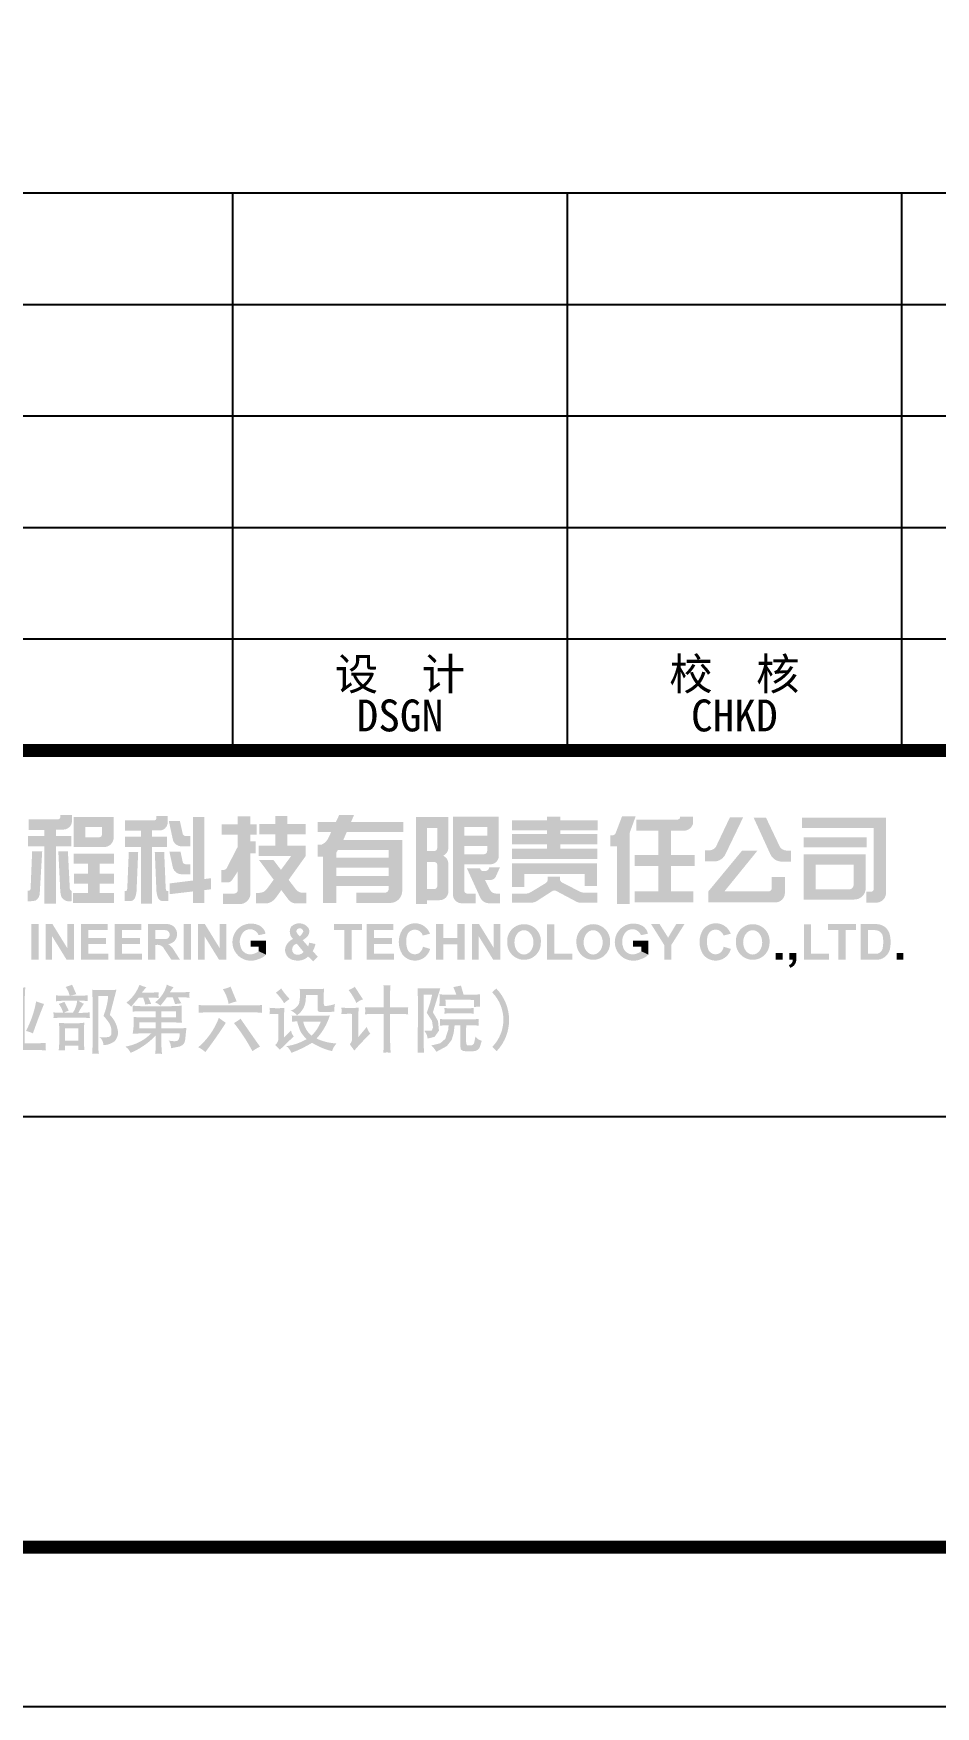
# Model space of a CAD drawing. Extents: x 0 to 2080, y 0 to 420.
# Drawn here: x 1931.3 to 1988, y 0 to 105 of the extents above; entities that cross this region are included whole.
import ezdxf
from ezdxf.enums import TextEntityAlignment as Align

# ---------------------------------------------------------------- set-up
doc = ezdxf.new("R2010")
doc.units = 0
doc.header["$MEASUREMENT"] = 0
doc.layers.get('0').update_dxf_attribs({"linetype": 'CONTINUOUS'})
doc.styles.add('HUALUC', font='SimSun.ttf')

# ---------------------------------------------------------------- blocks, each defined once
blk = doc.blocks.new('HLYBA0')
at = {"linetype": 'Continuous'}
h = blk.add_hatch(color=7, dxfattribs=at)
h.paths.add_polyline_path([(43.71505268513715, -5.361167810780742), (42.75484966694808, -5.361167810780749), (42.7548496669483, -4.961866602166801), (43.22981675041251, -4.961866602166793, 0.3827046390557697), (43.75646005501312, -4.474686861969545), (43.75646005501312, -4.05135241161058), (43.0295179087318, -4.051352411610573), (43.0295179087318, -4.183199108027281, -0.4082837263854841), (42.85241690201474, -4.317254785878447), (41.03454188191449, -4.317254785878433), (41.03454188191449, -4.982458368640096), (42.03391402201351, -4.982458368640096), (42.03391402201351, -5.361167812843298), (40.98977717243042, -5.361167812843298), (40.98977717243065, -6.016523157452738), (42.03391402089142, -6.016523157452745), (42.03391402089119, -9.614710505749542), (42.75484966694808, -9.61471050574955), (42.7548496669483, -6.016523157452767), (43.71505268513692, -6.016523157452752)])
h.paths.add_polyline_path([(41.89165698044872, -6.319187393680927), (41.26019975965551, -6.324663455791601), (41.1635116930936, -8.621836570318784, -0.5380464515000761), (40.97231893557455, -8.80538533037759), (40.97127132319633, -9.458442501702145, 0.0708340181110298), (41.47842045436209, -9.416492206037283, 0.2587276943092455), (41.73714354838262, -8.939269561687972)])
h.paths.add_polyline_path([(43.50511248932889, -6.331666712161194), (42.9030208550912, -6.331666712161173), (43.01926607028622, -8.699722646327793, 0.08004483874958555), (43.10361473870739, -9.202897788686428, 0.3282836431167593), (43.74795474659732, -9.450677334461275), (43.74795474659732, -8.820035477479337, -0.3351222209647388), (43.62085626995986, -8.618778025461232)], flags=17)
h.paths.add_polyline_path([(46.39287760579168, -6.476704370840643), (43.85785210783342, -6.47670437084065), (43.8578521078332, -7.107886774182923), (44.77396188747093, -7.107886774182937), (44.77396188747116, -7.722058579585863), (43.88135358085856, -7.722058579585863), (43.88135358085833, -8.350555109380586), (44.77396188747116, -8.3505551093806), (44.77396188747116, -8.937868097637683), (43.82808357655517, -8.937868097637676), (43.82808357655517, -9.563678738766534), (46.40205437256031, -9.563678738766527), (46.40205437256031, -8.93786809763769), (45.49758341633787, -8.937868097637683), (45.49758341633833, -8.350555109380593), (46.40205436773749, -8.350555109380593), (46.40205436773749, -7.722058579585863), (45.49758341633833, -7.722058579585863), (45.49758341633833, -7.107886774182916), (46.39287760579145, -7.107886774182909)])
h.paths.add_polyline_path([(46.36870466265214, -5.562568418081788), (46.36870466265214, -4.164159479481874), (43.86971475643418, -4.164159479481867), (43.86971475643418, -6.063973749824619), (45.75462701478068, -6.063973749824612, 0.3668491150912299)])
h.paths.add_polyline_path([(45.46135439191971, -5.44174428783171), (44.59624599014433, -5.441744287831703), (44.59624599014433, -4.792656000478324), (45.63680166269296, -4.792656000478324), (45.63680166269296, -5.263052955813649, -0.5293496798329825)], flags=16)
h = blk.add_hatch(color=7, dxfattribs=at)
h.paths.add_polyline_path([(49.76973238504206, -4.552929517040603), (49.76973238504206, -4.116708890807743), (49.05826541937131, -4.116708890807736), (49.05826541937131, -4.244762303750001, -0.477314150753781), (48.90899105461563, -4.377239492050293), (47.09568356449404, -4.377239492050293), (47.09568356449404, -5.036176020008561), (48.08923627125796, -5.036176020008561), (48.08923627125796, -5.410408991200839), (47.09568354451199, -5.410408991200839), (47.09568354451199, -6.055916106689729), (48.08923627125796, -6.055916106689743), (48.08923627125819, -9.611129328105065), (48.78935632740922, -9.61112932810505), (48.78935632740922, -6.055916106689736), (49.73210110892273, -6.055916106689729), (49.73210110892251, -5.410408991200818), (48.78935632740922, -5.410408991200825), (48.78935632740922, -5.015584253582951), (49.22018432214759, -5.015584253582972, 0.4105062453138801)])
h.paths.add_polyline_path([(47.91764212816179, -6.36121142039984), (47.32778856274058, -6.36121142039984), (47.24168694701575, -8.459415850295976), (47.22488236391382, -8.705124659709256, -0.5165934940439205), (47.07822530793214, -8.820980996160273), (47.07822530793192, -9.454452843516421), (47.35095294147732, -9.454452843516421, 0.30437993191713), (47.70638107010791, -9.271834148229004, 0.07644151847381948), (47.8150860834121, -8.822804272677573)])
h.paths.add_polyline_path([(49.55080403592729, -6.361211420399847), (48.96095047050585, -6.361211420399847), (49.06350651525554, -8.822804272677907, 0.0764415184737871), (49.17221152855973, -9.27183414822914, 0.3043799319170734), (49.52763965719032, -9.454452843516421), (49.80036729073549, -9.454452843516428), (49.80036729073549, -8.820980996160301, -0.5165934940440045), (49.65371023475382, -8.705124659709256), (49.63690565165143, -8.459415850287478)], flags=17)
h.paths.add_polyline_path([(51.18807328436628, -7.137431484422521), (50.92862949012851, -7.137431484422507, -0.4340724375263396), (50.70584423745936, -6.954905801417944), (50.57440103904628, -6.339873742944874), (49.87528904622377, -6.33987374294486), (50.10625966333441, -7.396982340035088, 0.304838692341254), (50.65663369917252, -7.773582000041415), (51.18807328436628, -7.773582000041415)])
h.paths.add_polyline_path([(51.18449186087378, -5.372801829188091), (50.92791845281477, -5.372801829188091, -0.430234411922625), (50.70186319148434, -5.173795778287818), (50.53823166018196, -4.431264058553111), (49.84188975038251, -4.431264058553197), (50.10054654484884, -5.617604389413664, 0.3251967881212374), (50.63656470780325, -6.012356381849045), (51.184491860874, -6.012356381849045)])
h.paths.add_polyline_path([(52.07508598994832, -4.170426538707375), (51.36599533499634, -4.170426538707375), (51.36599533499611, -8.157504727770103), (49.89603939356039, -8.342913790240374), (49.89603939356039, -9.01733736265971), (51.36599533499589, -8.844030857847777), (51.36599533499611, -9.575317558944207), (52.07508598994855, -9.5753175589442), (52.07508598994832, -8.760429697064232), (52.48983103596379, -8.71153162312411), (52.48983103596379, -8.015752639960176), (52.07508598994832, -8.068065425655533)])
h = blk.add_hatch(color=7, dxfattribs=at)
h.paths.add_polyline_path([(55.36394920761154, -4.624340692860244), (54.96129063609965, -4.624340692860244), (54.96129063609965, -4.129243006312208), (54.17208881793886, -4.129243006312194), (54.17208881793908, -4.624340692860237), (53.15190108903676, -4.624340692860237), (53.15190108903676, -5.291334864089791), (54.17208881793886, -5.291334864089791), (54.17208881793886, -6.032993489118148), (53.47143864144346, -7.391295232789545, -0.2962190740255325), (53.25978120187619, -7.494653864242167), (53.14317197331798, -7.494653864242167), (53.14317197331775, -8.280722162877566), (53.56306766833995, -8.28072216287758, 0.197874131218098), (53.8060536007456, -8.145931620117494), (54.17208881715987, -7.583870144959398), (54.17208881793886, -8.710216307068308, -0.4758816537854263), (53.91797334927992, -8.977261041978167), (53.25015962625912, -8.97726104197816), (53.25015962625912, -9.641569330556038), (54.28366147341148, -9.641569330556038, 0.3831685732258805), (54.96129063609987, -9.04777351909447), (54.96129063609987, -6.451636130045351), (55.29031126057657, -6.451636130045337), (55.29031126057657, -5.697798427083669), (54.96129063609987, -5.697798427083669), (54.96129063609987, -5.291334864089812), (55.36394920761131, -5.291334864089798)])
h.paths.add_polyline_path([(57.2767452461851, -5.259104254161528), (58.42451239589104, -5.259104254161535), (58.42451239589082, -4.603748926450898), (57.27674524618487, -4.603748926450919), (57.2767452461851, -4.108651244555872), (56.52380283009575, -4.10865124455588), (56.52380283009575, -4.603748926450905), (55.51816363242006, -4.603748926450905), (55.51816363242051, -5.259104254161528), (56.52380283009575, -5.259104254161521), (56.52380283009575, -5.969967859608964), (55.47720391343501, -5.96996785960895), (55.47720391343523, -6.625323192071704), (57.52280424495666, -6.625323192071711), (56.88344715465814, -7.491136725796039), (56.41469696875083, -6.878691461903792), (55.51099229970373, -6.878691461903784), (56.42561704144669, -8.111127516827125), (55.97568169162128, -8.720427266671628, -0.2128434071636737), (55.55273653790732, -8.93336170637322), (55.32298949794358, -8.933361706373212), (55.32298949794335, -9.600385797826341), (56.01851448270372, -9.600385797826348, 0.1883596546547262), (56.5724455436889, -9.226219663166205), (56.90662113494932, -8.759269602145942), (57.36576197271597, -9.37795144719783, 0.241822796169144), (57.90129348073697, -9.600385797841355), (58.48360182309989, -9.600385797841362), (58.48360182309989, -8.931181375903662), (58.20725592521376, -8.931181375903662, -0.1849523281092346), (57.84259528808025, -8.744311123045335), (57.36442992488628, -8.119564465124412), (58.42451239430488, -6.638290587775863), (58.42451239430511, -5.969967859608957), (57.2767452461851, -5.969967859608971)])
h = blk.add_hatch(color=7, dxfattribs=at)
h.paths.add_polyline_path([(64.49751670491241, -5.614536066396639), (60.80024298509579, -5.614536066396639), (61.0125276498602, -5.119438381007051), (64.55727759204615, -5.119438381007058), (64.55727759204615, -4.493627741409227), (61.28085853839571, -4.493627741409199), (61.47433316468118, -4.042399482589104), (60.54177392389738, -4.042399482589119), (60.3293932232782, -4.493627741409185), (59.18394569080965, -4.493627741409213), (59.18394569080988, -5.119438381007051), (60.03484140943533, -5.119438381007058), (59.86207274095977, -5.486506128818775, -0.1828574039153978), (59.44894062781327, -5.901925501013253), (59.18394569130828, -5.901925501013253), (59.18394569130783, -6.670983224078157), (59.5181142467211, -6.670983224078149), (59.51811424672132, -9.56457403026321), (60.35745254923381, -9.564574030263216), (60.35745254923404, -8.511708063368125), (63.64631575428962, -8.511708063368104), (63.64631575428962, -8.713655169237313, -0.4146004716608159), (63.37376439995614, -8.917502631467897), (61.60616410937791, -8.917502631467897), (61.60616410937791, -9.56457403026306), (63.79094956848189, -9.56457403026306, 0.4096560207754638), (64.49751670491241, -8.776520169549386)])
h.paths.add_polyline_path([(63.64631575428984, -6.240346704845933), (63.64631575428984, -6.735444391590406), (60.35745254923381, -6.735444391590413), (60.35745254923359, -6.406941619229585), (60.46203861164872, -6.24034670484594)], flags=16)
h.paths.add_polyline_path([(63.64631575428984, -7.36125503112757), (63.64631575429007, -7.885897420354191), (60.35745254923381, -7.885897420354191), (60.35745254923381, -7.36125503112757)], flags=16)
h = blk.add_hatch(color=7, dxfattribs=at)
h.paths.add_polyline_path([(67.06997215041292, -6.604094831910274, 0.2784989116972306), (67.39782221381529, -6.115521190003598), (67.39782221381529, -4.181170066060716), (65.36326618839371, -4.18117006606073), (65.36326618839371, -9.63798815379792), (66.05689535939382, -9.637988153797927), (66.05689535939382, -9.394468134040686), (66.82298062166683, -9.394468134040693, 0.4242144691256127), (67.39729472107433, -8.84020622463683), (67.39729472107433, -7.107961608812012, 0.289326294426626)])
h.paths.add_polyline_path([(66.69479246938522, -7.216939385314788), (66.69479246938522, -8.466212199489696, -0.4593191250335874), (66.51529207068029, -8.69792925600899), (66.05689537789499, -8.697929256008976), (66.05689537789499, -7.004032652739973), (66.54161272432839, -7.00403265273998, -0.4393497676245808)], flags=16)
h.paths.add_polyline_path([(66.53745438553824, -6.30749376903357), (66.0568953707932, -6.30749376903357), (66.0568953707932, -4.869651300771096), (66.6947924693743, -4.869651300771096), (66.6947924693743, -6.105283262491376, -0.3778807947208173)], flags=16)
h.paths.add_polyline_path([(70.55619630848764, -6.561161987597124), (70.55619630848764, -4.156997125966349), (67.67670637167248, -4.156997125966363), (67.67670637167271, -9.027832337466734, 0.4005767076699494), (68.22006034948436, -9.589642267608198), (69.10581972167574, -9.589642267608191), (69.10581972167574, -8.979946910184424), (68.62585857077283, -8.979946910184424, -0.5022218737683855), (68.39115113484536, -8.737280929073592), (68.39115113484513, -7.141012656590782), (70.04648940225911, -7.141012656590775, 0.4400488264199077)])
h.paths.add_polyline_path([(68.391151134844, -6.507144373280589), (68.39115113484422, -5.984292566139281), (69.8325747798624, -5.984292566139288), (69.8325747798624, -6.284808680529132, -0.4901518517388841), (69.56674187309568, -6.507144373280767)], flags=16)
h.paths.add_polyline_path([(68.39115113485286, -5.350424280364813), (68.39115113485241, -4.800713648301191), (69.83257477986353, -4.800713648301176), (69.83257477986353, -5.350424280363953)], flags=16)
h = blk.add_hatch(color=7, dxfattribs=at)
h.paths.add_polyline_path([(76.75454182099816, -6.16961846391235), (74.42073367726334, -6.169618463912357), (74.42073367726312, -5.889391382703295), (76.75454180101565, -5.889391382703288), (76.75454180101542, -5.249256037100068), (74.42073367726334, -5.249256037100075), (74.42073367726334, -5.01558425382899), (76.76349474751783, -5.015584253828983), (76.76349474751783, -4.379925378713416), (74.42073367726312, -4.379925378713423), (74.42073367726334, -4.149834772450589), (73.58743860359164, -4.149834772450603), (73.58743860359164, -4.379925381262254), (71.387476963479, -4.379925381262268), (71.387476963479, -5.01558425334597), (73.58743860359186, -5.01558425334597), (73.58743860359164, -5.249256037194861), (71.39687755238538, -5.249256037194861), (71.39687755238538, -5.889391382511363), (73.58743860359186, -5.88939138251137), (73.58743860359186, -6.169618463931407), (71.39687755234331, -6.1696184639314), (71.39687755234331, -6.799905573231818), (76.75454182099816, -6.799905573231818)])
h.paths.add_polyline_path([(76.71940150868772, -7.085504439657903), (71.39687755220598, -7.085504439657903), (71.3968775522062, -8.564530421500535), (72.17287378770652, -8.564530421500528), (72.1728737877063, -7.755184473578304), (75.95414878663314, -7.755184473578311), (75.95414878663314, -8.508126886825835), (76.71940150868772, -8.508126886825849)])
h.paths.add_polyline_path([(74.59643568206184, -8.31810271680834, -0.253584183517334), (74.40887102925308, -8.125061635174376), (74.40887102925308, -7.927080941250495), (73.63175566726068, -7.927080941250509), (73.63175566726068, -8.112578561146712, -0.2715248191212625), (73.47986784344016, -8.341252138161558), (72.56325979644589, -8.894719089261713, -0.1608359133297099), (72.2148159126059, -8.977261049159765), (71.39687755220598, -8.977261049159765), (71.39687755220598, -9.558306970967266), (72.55579208812401, -9.558306970967251, 0.1132818438483288), (72.92397378770806, -9.465537826129967), (73.8811809523495, -8.84757060407425, -0.3661775551905938), (74.22562966139412, -8.84641677298432), (75.42633566267045, -9.483304519314636, 0.0878891140984327), (75.66142873769127, -9.55830697093694), (76.75454180562019, -9.55830697093694), (76.75454180562019, -8.92085751027821), (75.91709643662625, -8.920857510278225, -0.1406982964567522), (75.57151130558623, -8.81310209137036)])
h = blk.add_hatch(color=7, dxfattribs=at)
h.dxf.hatch_style = 1
h.paths.add_polyline_path([(82.76263728678214, -4.577882150281802), (82.76263728678214, -4.148044182470571), (81.93148137934213, -4.148044182470564), (81.9314813793419, -4.244725511822509, -0.2793670838258333), (81.74609980263563, -4.336055963856737), (79.19265170039921, -4.336055963856737), (79.19265170039898, -5.035280725662048), (80.5689426997858, -5.035280725662034), (80.56894269978602, -6.56265261255173), (79.08364963939289, -6.562652612551737), (79.08364963939334, -7.239495016352734), (80.5689426997858, -7.239495016352748), (80.56894269978602, -8.836699850076513), (79.09506464039805, -8.836699850076528), (79.09506464039805, -9.52233693330325), (82.76599464053061, -9.52233693330325), (82.76599464053038, -8.836699850076535), (81.38366041218728, -8.83669985007652), (81.38366041218728, -7.239495016352741), (82.85753847185197, -7.239495016352741), (82.8575384718522, -6.56265261255173), (81.38366041218728, -6.562652612551737), (81.38366041218728, -5.03528070843015), (82.12543815339018, -5.03528070843015, 0.3654028334443554)])
h.paths.add_polyline_path([(78.84556223710342, -4.991501900310581), (79.15683993715993, -4.125661829335499), (78.30325277305678, -4.125661829335499), (77.90437891195074, -5.167667522427678, -0.3184947881297489), (77.72250606283387, -5.319984279624009), (77.55941128187987, -5.319984279624009), (77.55941128187987, -6.011151392320173), (77.97415630720798, -6.011151392320201), (77.97415630720775, -9.634406976134997), (78.78283079154471, -9.634406976134969), (78.78283079154494, -5.264404039051222, -0.1431825328977643)])
h = blk.add_hatch(color=7, dxfattribs=at)
h.paths.add_polyline_path([(88.52631746248494, -7.944091562239642), (87.69324621235864, -7.944091562239635), (87.69324621235864, -8.681180704488213, -0.4223662820415902), (87.48818387448136, -8.84258753792679), (84.72744448879439, -8.84258753792681), (86.80981467099878, -6.27705376659199), (85.84267312277825, -6.277053766591997), (83.72216883504552, -8.840281030988116), (83.72216883504552, -9.53316747517652), (87.90453236998815, -9.533167475176526, 0.4130839054581261), (88.52631746248494, -8.96448511978133)])
h.paths.add_polyline_path([(88.89979911408727, -6.277053765637447), (88.59064308464735, -6.27705376563744, -0.1818110910293123), (88.22758139375901, -6.083258377136637), (87.33661068319225, -4.208028888554132), (86.56068260652319, -4.208028888554132), (87.60533006758033, -6.495498989298234, 0.2920679313303871), (88.31936851745832, -6.974487933966337), (88.8997991140875, -6.97448793396633)])
h.paths.add_polyline_path([(85.90261433019145, -4.199075952868142), (85.07205344756198, -4.199075952868142), (84.18108273699522, -6.074305441450633, -0.1818110910293156), (83.81802104610688, -6.26810082995145), (83.50886501666696, -6.268100829951464), (83.50886501666673, -6.965534998280354), (84.08929561329614, -6.965534998280347, 0.2920679313297126), (84.80333406317322, -6.486546053613893)])
h = blk.add_hatch(color=7, dxfattribs=at)
h.paths.add_polyline_path([(93.6550102199194, -5.445325459530139), (89.70004815445168, -5.445325459530132), (89.70004815445145, -6.076507854138022), (93.6550102199194, -6.076507854138022)], flags=17)
h.paths.add_polyline_path([(94.8721626796771, -4.224144190164651), (89.59932754566057, -4.224144190164672), (89.59932754566057, -4.857117182118564), (94.10534319710769, -4.857117182118543), (94.10534319710769, -8.67333434112691, -0.4857431884313839), (93.9123504302961, -8.861768093729978), (93.64337139544182, -8.861768093729978), (93.64337139544136, -9.546668146576053), (94.29908776793286, -9.546668146576039, 0.4293661298516135), (94.8721626796771, -8.877751288303628)])
h.paths.add_polyline_path([(93.59905433308722, -6.507144358269393), (89.70004814112144, -6.507144358269393), (89.70004814112144, -9.353284601552296), (92.84974044250202, -9.35328460155229, 0.4362183843301829), (93.59905433308745, -8.632748332529829)], flags=17)
h.paths.add_polyline_path([(92.83671132703716, -8.413669521000024, -0.4908155753239514), (92.50583712096363, -8.713149256093146), (90.44940937461001, -8.713149256093146), (90.44940937461001, -7.155337366443845), (92.83671132703739, -7.155337366443831)], flags=16)
for points in [[(69.69395628352186, -8.125290592896185), (70.07996583118438, -8.125290592896192, 0.235581804017158), (70.37445540639442, -7.913476304778079), (70.62768318681924, -7.34245385189849), (69.96094098902813, -7.34245385189849, -0.3423134449228295), (69.72068829026693, -7.565382105214141), (69.52135897981066, -7.565382105214141, -0.2153560991637001), (69.3765688510116, -7.388113855918945), (68.5557787747332, -7.388113855918952), (69.40627473551103, -9.255413488026939, 0.2788828768885159), (69.94717726981276, -9.589642267417062), (70.63833955037126, -9.58964226741707), (70.63833955037148, -8.975002405045629), (70.36935385561242, -8.975002405045629, -0.2703446970908077), (70.01166135511858, -8.755165442005556)], [(41.66594810902552, -10.89587648997399), (41.21427218756548, -10.89587648997399), (41.21427218756548, -13.13500725779571), (41.66594810902598, -13.1350072577957)], [(43.87722621732291, -10.89587650388398), (43.45934764861886, -10.89587650388398), (43.45934764861909, -12.39587556150737), (42.53503605102628, -10.89587650388399), (42.09760518646135, -10.89587650388399), (42.09760518646135, -13.13500726816194), (42.51503610229202, -13.13500726816195), (42.51503610229179, -11.65956245722158), (43.4257741143474, -13.13500726816195), (43.87722621732291, -13.13500726816196)], [(45.99228183750006, -10.8958764903629), (44.333301704929, -10.89587649036291), (44.333301704929, -13.13500725780293), (46.03503213552926, -13.13500725780293), (46.03503213552926, -12.75629781564163), (44.78609674086215, -12.75629781564162), (44.78609674086215, -12.14839306102106), (45.90633359524008, -12.14839306102106), (45.90633359524054, -11.76968361888428), (44.78609674086215, -11.76968361888429), (44.7860967408626, -11.27369063792923), (45.99228183750006, -11.27369063792924)], [(48.10736061205512, -10.89587650388398), (46.44838047948406, -10.895876503884), (46.44838047948406, -13.135007271324), (48.15011091008455, -13.13500727132401), (48.15011091008432, -12.75629782916272), (46.90117551541721, -12.7562978291627), (46.90117551541721, -12.14839307454213), (48.02141236979514, -12.14839307454213), (48.02141236979537, -11.76968363240537), (46.90117551541721, -11.76968363240537), (46.90117551541766, -11.27369065145031), (48.10736061205534, -11.27369065145032)], [(51.23415943992745, -10.89587648998972), (50.78248351846742, -10.89587648998972), (50.78248351846719, -13.13500725781144), (51.23415943992768, -13.13500725781144)], [(53.44793910364319, -10.89587648998972), (53.03006053493914, -10.89587648998972), (53.03006053493937, -12.3958755476125), (52.10574893734656, -10.89587648998972), (51.66831807278163, -10.89587648998972), (51.66831807278163, -13.13500725426767), (52.08574898861229, -13.13500725426767), (52.08574898861229, -11.65956244332723), (52.99648700066768, -13.13500725426768), (53.44793910364297, -13.13500725426768)], [(55.48997304718182, -10.96558412745405, 1.561382397111163), (55.48997304718318, -13.08735418860017, 0.1413158890128325), (55.94312400374383, -12.8100113423569), (55.49055278226456, -12.59875263481678, -0.09661217642971856), (55.14589277902269, -12.76719971095577, -0.4444380654830438), (54.34695871039003, -12.30606949551473, -0.2795822995825965), (54.5436662158138, -11.37403363117096, -0.5365785304837702), (55.48086683865472, -11.59151578413507), (55.91328202942032, -11.4989041898696, 0.2449206385694705)], [(83.67659160011294, -11.62499807523919, -0.760011603764237), (84.6737174241332, -11.61162825019787), (85.12570176598251, -11.5024098881574, 0.5935822734324132), (83.3929048738355, -11.23630599197523, 0.2902398017329813), (83.38777088066445, -12.79256943665905, 0.6249844276052438), (85.13375733567159, -12.45395409451329), (84.68211207911145, -12.31550248323372, -0.1666371637992654), (84.47733943422281, -12.68825930187995, -0.4428991088342921), (83.73965191873503, -12.54569375559568, -0.1652233783020682)], [(91.30129342481905, -12.75629783101807), (90.17367039320129, -12.75629783101806), (90.17367039320129, -10.91557296214222), (89.72065153333938, -10.91557296214221), (89.72065153333938, -13.1350072740148), (91.30129342481905, -13.13500727401481)], [(92.99593830692038, -10.89587647755643), (91.22392728243904, -10.89587647755642), (91.22392728243904, -11.27369063791653), (91.88353528475477, -11.27369063791653), (91.88353528475477, -13.13500725780519), (92.33543501864597, -13.13500725780519), (92.33543501864597, -11.27369063791654), (92.99593830692038, -11.27369063791655)], [(55.49055278226456, -12.5987526348168), (55.94312400374383, -12.81001134235688), (55.94312400374406, -11.93441774976359), (54.97061069058168, -11.93441774976358), (54.97061069058168, -12.3122319080912), (55.49055278226456, -12.31223190809121)], [(88.38217509080232, -12.70616134104789), (87.95332917504379, -12.70616134104787), (87.95332917504379, -13.13500725783722), (88.38217509080232, -13.13500725783723)], [(89.24389574850284, -12.7061613409162), (88.814602184882, -12.70616134091622), (88.814602184882, -13.13500725620356), (89.02173231576012, -13.13500725620355, -0.3727639654770529), (88.7719828823167, -13.4694151058405), (88.86539065532429, -13.64120268757446, 0.2833387040197172), (89.24389574850284, -13.18420357156504)], [(95.97224444037442, -12.70616134104789), (95.5433985246159, -12.70616134104787), (95.5433985246159, -13.13500725783721), (95.97224444037465, -13.13500725783722)], [(70.40173480158091, -14.93673388847674), (70.14348547885379, -15.17779559834666, -0.4080954555292531), (70.16003123313953, -18.59334828440463), (70.43052774903003, -18.86567503192717, 0.4027848200371622)]]:
    blk.add_hatch(color=7, dxfattribs=at).paths.add_polyline_path(points)
h = blk.add_hatch(color=7, dxfattribs=at)
h.paths.add_polyline_path([(49.67018887048675, -10.89587648873574), (48.53598809735308, -10.89587648873574), (48.53598809735331, -13.13500725787613), (48.98855928456305, -13.13500725787613), (48.98855928456305, -12.21543961923824, -0.3742226526451655), (49.55593910887615, -12.46253324575868), (50.00565785700496, -13.13500725676798), (50.54738269087329, -13.13500725676799), (50.0803497514994, -12.41064670966302, 0.07823954486568632), (49.80553388311478, -12.15388660759427, 0.9878999879326653)])
h.paths.add_polyline_path([(49.60587383613711, -11.84041185984344), (48.98855928456305, -11.84041185984344), (48.98855928456305, -11.27369063752509), (49.60943411269886, -11.27369063752508, -1.024405967262662)], flags=16)
h = blk.add_hatch(color=7, dxfattribs=at)
h.dxf.hatch_style = 1
h.paths.add_polyline_path([(58.87362825161631, -12.60347833044263, 0.0722637919662703), (59.05022895023944, -12.14733901998247), (58.661100025412, -12.06034623094087), (58.59072638168459, -12.2976650397896), (58.24952216189195, -11.90686536072344, 0.07874127956174012), (58.58845456065069, -11.61576561744436, 0.2770202637291114), (58.6058912582987, -11.13047483629132, 0.4628755550460684), (57.50973690537012, -11.07157026215229, 0.3454535363782729), (57.64571079842744, -11.8281419036477, 0.2700664302284788), (57.1395271320564, -12.49183360552809, 0.3958970549799853), (57.72850619657925, -13.16291882507749, 0.2525600873446485), (58.59078957216229, -12.9306675915339), (58.90630405274283, -13.22939564565836), (59.20217276087669, -12.933762906242)])
h.paths.add_polyline_path([(58.30719288738396, -12.64707090675587, -0.3179775544526197), (57.7390690003308, -12.7848372718063, -0.6674546806636877), (57.8813466446677, -12.12734850540399)], flags=16)
h.paths.add_polyline_path([(58.06576278712669, -11.67060330745542, -0.09829134720980008), (57.8432415302666, -11.36809777929347, -0.9481270837949166), (58.28588714230227, -11.36570087759964, -0.08746533979932336)], flags=16)
h = blk.add_hatch(color=7, dxfattribs=at)
h.dxf.hatch_style = 1
h.paths.add_polyline_path([(61.31474586140666, -11.27369063791655), (61.97524914968108, -11.27369063791653), (61.9752491496813, -10.89587647755643), (60.20323812519996, -10.89587647755642), (60.20323812519996, -11.27369063791654), (60.8628461275157, -11.27369063791653), (60.8628461275157, -13.13500725780519), (61.31474586140689, -13.13500725780519)])
h = blk.add_hatch(color=7, dxfattribs=at)
h.dxf.hatch_style = 1
h.paths.add_polyline_path([(63.84618931829391, -11.76968363240537), (62.72595246391575, -11.76968363240537), (62.7259524639162, -11.27369065145031), (63.93213756055366, -11.27369065145032), (63.93213756055388, -10.89587650388398), (62.2731574279826, -10.89587650388398), (62.27315742798282, -13.13500727132401), (63.97488785858286, -13.13500727132401), (63.97488785858286, -12.75629782916271), (62.72595246391575, -12.75629782916271), (62.72595246391597, -12.14839307454214), (63.84618931829368, -12.14839307454214)])
h = blk.add_hatch(color=7, dxfattribs=at)
h.dxf.hatch_style = 1
h.paths.add_polyline_path([(66.25016881738406, -12.45395409451324), (65.79852356082392, -12.31550248323372, -0.1666371637992654), (65.59375091593529, -12.68825930187995, -0.4428991088342921), (64.85606340044751, -12.54569375559568, -0.1652233783034132), (64.79300308182724, -11.62499807523194, -0.7600116037587827), (65.79012890584568, -11.61162825019785), (66.24211324769499, -11.5024098881574, 0.5935822734324132), (64.50931635554798, -11.23630599197523, 0.2902398017329813), (64.50418236237692, -12.79256943665905, 0.6249844276052502)])
h = blk.add_hatch(color=7, dxfattribs=at)
h.dxf.hatch_style = 1
h.paths.add_polyline_path([(68.41629179612346, -10.89587648998008), (67.96349676907926, -10.89587648998006), (67.96349676907903, -11.7768459724016), (67.07715552154377, -11.7768459724016), (67.07715552154377, -10.89587648998007), (66.6243604852209, -10.89587648998007), (66.6243604852209, -13.13500725785578), (67.07715552154332, -13.13500725785577), (67.07715552154377, -12.15555541454064), (67.96349676907948, -12.15555541454064), (67.96349676907948, -13.13500725785577), (68.41629179612346, -13.13500725785578)])
h = blk.add_hatch(color=7, dxfattribs=at)
h.dxf.hatch_style = 1
h.paths.add_polyline_path([(70.66511622173425, -10.89587648998972), (70.2472376530302, -10.8958764899897), (70.24723765303042, -12.39587554761295), (69.32292605543762, -10.89587648998972), (68.88549519087269, -10.89587648998972), (68.88549519087269, -13.13500725426767), (69.30292610670335, -13.13500725426767), (69.30292610670335, -11.65956244332757), (70.21366411875874, -13.13500725426768), (70.66511622173425, -13.13500725426768)])
h = blk.add_hatch(color=7, dxfattribs=at)
h.dxf.hatch_style = 1
h.paths.add_polyline_path([(71.0915866756377, -12.06538531671819, 1.019326447949648), (73.20053957468554, -12.05769166880292, 1.102282282418037)])
edge = h.paths.add_edge_path(flags=16)
edge.add_ellipse((72.14137044894528, -12.04190856181138), major_axis=(0, 0.7640065480068248), ratio=0.7831019190978233, start_angle=0, end_angle=360)
h = blk.add_hatch(color=7, dxfattribs=at)
h.dxf.hatch_style = 1
h.paths.add_polyline_path([(75.16926589512946, -12.75629783101806), (74.04164286351147, -12.75629783101806), (74.04164286351147, -10.91557296214222), (73.58862400364956, -10.91557296214221), (73.58862400364956, -13.1350072740148), (75.16926589512923, -13.13500727401481)])
h = blk.add_hatch(color=7, dxfattribs=at)
h.dxf.hatch_style = 1
h.paths.add_polyline_path([(77.54514579755232, -12.05769166880282, 1.102282282418036), (75.43619289850449, -12.06538531671806, 1.019326447949664)])
edge = h.paths.add_edge_path(flags=16)
edge.add_ellipse((76.48597667181207, -12.04190856181138), major_axis=(0, 0.7640065480068248), ratio=0.7831019190978233, start_angle=0, end_angle=360)
h = blk.add_hatch(color=7, dxfattribs=at)
h.dxf.hatch_style = 1
h.paths.add_polyline_path([(79.95406517194942, -12.8100113423569), (79.50149395930521, -12.59875262813896, -0.09661217921859516), (79.15683394722919, -12.76719971095554, -0.4444380654835589), (78.35789987859562, -12.30606949551464, -0.2795822995824754), (78.55460738401916, -11.37403363117118, -0.5365785304839434), (79.49180800686031, -11.59151578413507), (79.9242231976259, -11.4989041898696, 0.2449206385686678), (79.50091421538946, -10.96558412745495, 1.561382397112689), (79.50091421538855, -13.08735418860021, 0.1413158890128914)])
h = blk.add_hatch(color=7, dxfattribs=at)
h.dxf.hatch_style = 1
h.paths.add_polyline_path([(82.22120811505806, -10.89587650818103), (81.70110960154784, -10.89587650818103), (81.1931926677471, -11.74512101513356), (80.65935163569975, -10.89587650818103), (80.12611390784241, -10.89587650818104), (80.94698067114041, -12.20558006227314), (80.94698067114064, -13.13500725661571), (81.39977570759766, -13.13500725661571), (81.39977570759766, -12.19584365306235)])
h = blk.add_hatch(color=7, dxfattribs=at)
h.dxf.hatch_style = 1
h.paths.add_polyline_path([(85.45314494374566, -12.06538531671809, 1.019326447949659), (87.56209784279349, -12.05769166880291, 1.10228228241804)])
edge = h.paths.add_edge_path(flags=16)
edge.add_ellipse((86.50292871705324, -12.04190856181138), major_axis=(0, 0.7640065480068248), ratio=0.7831019190978233, start_angle=0, end_angle=360)
h = blk.add_hatch(color=7, dxfattribs=at)
h.paths.add_polyline_path([(94.29291807252844, -10.89587648997733), (93.29286372029287, -10.89587648997733), (93.2928637202931, -13.13500725923242), (94.34261575593086, -13.13500725923242, 0.3713082898597099), (95.1460151467029, -12.31399678587837, 0.08592738040601741), (95.1255773939065, -11.62517704536886, 0.3697456595946938)])
h.paths.add_polyline_path([(94.68564153916668, -11.75045371066145, -0.07460454619264863), (94.67187129925355, -12.36487972346119, -0.4264495215128848), (94.18600478241206, -12.7562978156635), (93.74498728601134, -12.75629781566351), (93.74498728601134, -11.27369063806252), (94.18155005318863, -11.27369063806252, -0.4121144986430772)], flags=16)
h = blk.add_hatch(color=7, dxfattribs=at)
h.dxf.hatch_style = 1
h.paths.add_polyline_path([(79.9540651719492, -11.9344177497636), (78.98155185878727, -11.93441774976358), (78.98155185878704, -12.31223190809119), (79.50149395047015, -12.3122319080912), (79.50149395047015, -12.5987526240148), (79.95406517194942, -12.81001134235689)])
h = blk.add_hatch(color=7, dxfattribs=at)
h.paths.add_polyline_path([(46.55417179554547, -15.00784918055305, -0.03614595047894496), (46.16166276648391, -15.04103643519514), (45.37037629291785, -15.04103643519514, -0.01514751713863132), (45.02868749568825, -15.01436370898458, 0.01002620312200968), (45.05176573429526, -15.50996605411883), (45.05176573429526, -18.59719061536898, -0.0006923232375470582), (45.02695852988518, -19.03911828637061, -0.07686076592302366), (45.43941251280194, -19.04425109418324, -0.01045511481560173), (45.40806034718275, -18.48163582054222), (45.40806034718275, -15.41174038136786), (46.03256537646416, -15.41174038136786, -0.07958184273613371), (45.73745153878212, -16.64853956537448, -0.02395929906234222), (45.99651414480036, -16.96700642288724, -0.2048961409991265), (46.23549501392154, -17.74374890380574, -0.3026647517851091), (46.09217494380323, -17.96794758321099, -0.1047912845026752), (45.47771179381789, -17.98351657526278, -0.2644897232103506), (45.72832579657234, -18.49300846300651, 0.1520032958450099), (46.4308860768042, -18.25415603770864, 0.1956448362977042), (46.65222012189315, -17.67637008687836, 0.1703222658982293), (46.13905704222111, -16.5902776297963)])
h.paths.add_polyline_path([(43.76849278367013, -14.69921721002184, -0.02448372157502467), (43.35912748194073, -14.83762120760443, -0.118650021022215), (43.61573754399205, -15.39628502160057, -0.0146162720357412), (42.7467559015081, -15.37040539489141, -0.09685906872987685), (42.74838509825372, -15.73790406093268, -0.03632448492212428), (43.47627707336233, -15.70705064210502), (44.08863941840173, -15.70705064210502, -0.1182274995656673), (43.81555132960989, -16.45967172610673), (43.24314683412649, -16.45967172610673, -0.04828647256376362), (43.56166418503767, -16.32248479943579, -0.002959706106534592), (43.28878936300566, -15.77001600623753, -0.02749590058679065), (42.92640483558125, -15.90473372355397, -0.1112157157374993), (43.20429862390847, -16.45726003145534, -0.04433467520647202), (42.59062862505107, -16.43519105490688, -0.0704103888870521), (42.59485607026613, -16.79823625931361, -0.02143462743833059), (42.9899367567948, -16.77092042220661), (44.5127168692245, -16.77092042220661, -0.0105228123128152), (44.88709960570782, -16.79365171830182, -0.05784728282988436), (44.86642748196027, -16.43222013300842, -0.03691077817538994), (44.15925737475459, -16.46554723376335, -0.05369052757000324), (44.50868148070845, -15.89867964496646, -0.052227969882344), (44.165345084112, -15.7034447007935, -0.04399173810125343), (44.75784253289021, -15.73174938086747, -0.08284441092186864), (44.75353007873582, -15.37098228153098, -0.006146462860343787), (43.68342417096574, -15.39787373047279, -0.0469687627097673), (44.03168491107999, -15.29491339966076, 0.003340789241401368)])
h.paths.add_polyline_path([(44.53817792723385, -17.07671537823558, -0.0520772313180939), (44.15733523129916, -17.11444360310061), (43.32894839644109, -17.11444360310061, -0.01057673681617842), (42.9374598027232, -17.09593137919405, -0.02922015880543125), (42.96105188761339, -17.42983743342517), (42.96105188761339, -18.3432103642299, -0.02267875454835696), (42.92507604841467, -18.82287094465741, -0.04515616027724596), (43.32501659758987, -18.82345695782177, -0.05425489143850913), (43.32377059713599, -18.52646886668872), (44.15530114026296, -18.52646886668872, -0.04425340265305686), (44.15366742607421, -18.79394044209403, -0.04344357001316179), (44.538929994196, -18.79537937794629, -0.008917782808499579), (44.51377957136037, -18.32723365151004), (44.51377957136037, -17.43960578083014, -0.01610341963096714)])
h.paths.add_polyline_path([(44.16046154443097, -17.42794290484661), (44.16046154443097, -18.21490649001569), (43.31642294728817, -18.21490649001566), (43.31642294728817, -17.42794290484661)], flags=16)
h = blk.add_hatch(color=7, dxfattribs=at)
h.paths.add_polyline_path([(50.13191215240272, -14.85157929851626, -0.06113253883739655), (49.71568596414727, -14.69323914483108, -0.173546274218201), (48.97095178378231, -15.80971827551393, -0.085576556345943), (49.31759093504434, -16.01077433732488, 0.01819444167409891), (49.72211130363644, -15.4896309614556), (50.08718701926205, -15.4896309614556, -0.03228300940337721), (50.23293455297835, -15.91869871954064, -0.04027383021720269), (50.63155795546231, -15.87189893156469, -0.02795729115334691), (50.41240731438484, -15.48483925815957, -0.02608617147031207), (51.14630115341311, -15.51758510180733, -0.1101909009321348), (51.1543419559373, -15.14528124174106, -0.0075791419615302), (50.7577452512237, -15.17806859870194), (49.89794851849092, -15.17806859870194, 0.0106077709433083)])
h.paths.add_polyline_path([(49.20959310475519, -15.17149978251915, -0.0002007847673800445), (48.79058000647069, -15.19507918800571), (48.14835507063572, -15.19507918800575, 0.0007033954322520683), (48.42481132315288, -14.85372531555632, -0.05808599051061736), (47.99671819633522, -14.70582877709286, -0.1416691376141289), (47.17597072401804, -15.82624969557458, -0.06288159166999409), (47.47827220271893, -16.07427358421111, -0.001959263496941289), (47.95743118940754, -15.5057462714708), (48.22412315848965, -15.5057462714708, -0.03966260395870721), (48.36548337547765, -15.95009635985433, -0.04390667511961124), (48.73484628970891, -15.89792940134821, 0.008900163709159692), (48.55488804485822, -15.50904073956637, -0.0293788958522872), (49.21110961336717, -15.53414629662082, -0.1052872488477032)])
h.paths.add_polyline_path([(50.66002349312771, -16.00859329977305, -0.02851856542817285), (49.94201460135764, -16.04638797587629), (48.05581354569813, -16.04638797587629, -0.008654845993663413), (47.56407055072077, -16.01249906437939, -0.06854213810368723), (47.56315032496559, -16.38805321288203, -0.00510147841377867), (48.0539246556641, -16.35951515686119), (49.0228042892013, -16.3595151568612), (49.02280428920176, -16.75118164101175), (48.04993267428745, -16.75118164101175, -0.01649570805706745), (47.62804405953489, -16.72117473827804, -0.0634525944905099), (47.56863872375334, -17.78277950562787, -0.02552985005883159), (48.74381095407512, -17.75158923762498, -0.1589814448410763), (47.10630027723028, -18.58436462163127, -0.1488201636672643), (47.44099584859305, -18.97607656128874, 0.1044489005417732), (49.0228042892013, -17.87988795908688), (49.0228042892013, -18.48798299352657, -0.02080504661366537), (48.98573589680063, -19.04177433610935, -0.05066320218075072), (49.41176493063631, -19.04163453569641, -0.01554292068630826), (49.37577430138867, -18.51174505175849), (49.37577430138867, -17.75203939284157), (50.52193250137429, -17.75203939284157, -0.1162425718030666), (50.46521865540308, -18.11608851212169, -0.2875517391947871), (50.30154832366588, -18.23962007534929, -0.08691855869657159), (49.84139533586131, -18.19988974333312, -0.1254042267891682), (49.98558695285601, -18.68409950289404), (50.53057985036116, -18.57624228805368, 0.3349038581839551), (50.87697958599142, -18.08001383862285), (50.94466689559295, -17.41198792757042, -0.01792885248783583), (50.50740181207971, -17.44047701489305), (49.3757743013889, -17.44047701489306), (49.37577430138867, -17.06355816175044), (50.14624962729204, -17.06355816175046, -0.007169590547122385), (50.66660175524635, -17.09195324416417, -0.04754281085659043)])
h.paths.add_polyline_path([(49.37577430138845, -16.35951515686119), (50.28539291798006, -16.3595151568612), (50.28539291797961, -16.75118164101175), (49.37577430138913, -16.75118164101175)], flags=16)
h.paths.add_polyline_path([(49.02280428920153, -17.06355816174973), (49.02280428920153, -17.44047701489305), (47.98524851453567, -17.44047701489306), (47.9852485145359, -17.06355816175046)], flags=16)
h = blk.add_hatch(color=7, dxfattribs=at)
h.paths.add_polyline_path([(42.00452665096191, -15.90698479119262, -0.02011160059465972), (41.51144112970655, -15.74744519126818, -0.07667566576398112), (40.87145538270261, -17.60287993523475, -0.04773891443197009), (41.30896728595917, -17.75247295513665, -0.01279519702707156)], flags=17)
h.paths.add_polyline_path([(40.79511050141059, -15.50310841200542), (40.79510456903199, -15.50321735748656, 0.002504408920646432), (40.82657236921273, -14.86662012215092, -0.06289325440162856), (40.36727115129452, -14.86496004622452, 0.000882893171390004), (40.39172065435241, -15.51944169132241), (40.39172065435241, -18.38680295040835), (39.83119049342122, -18.38680295040835), (39.83119049342122, -15.51944169131946, 0.0008828931713860623), (39.85563999647934, -14.86496004622452, -0.06289325440165994), (39.3963387785609, -14.86662012215092, 0.002503980211565064), (39.42780064636304, -15.50310841200563), (39.42780064636304, -18.38643776219256, -0.0176796887330067), (38.03263096592923, -18.34869903799812, -0.05878008407742265), (38.04129008748055, -18.82162513846038, -0.01178350746367202), (38.93261660332837, -18.78879637520736), (41.29950987949883, -18.78879637520736, -0.005075709612950449), (42.12208084357781, -18.81750671423369, -0.04546149038012984), (42.11774837237908, -18.35124332754403, -0.01659392934854535), (40.79511050141059, -18.3856441259757)])
h.paths.add_polyline_path([(38.68950230627797, -15.75044835169625, -0.05562023784989813), (38.24155474558279, -15.91788308278941, -0.06315848897443957), (38.78337724568792, -17.66981118761806, -0.0424716843838613), (39.25502694993838, -17.53612636672434, 0.000689406073168876)], flags=17)
h = blk.add_hatch(color=7, dxfattribs=at)
h.paths.add_polyline_path([(53.71928802794628, -14.8203192782654, -0.06800658006550445), (53.23397824339736, -14.97673393170642, -0.1008519266778451), (53.5970281224761, -15.90521162581787, -0.04711027401579868), (54.10141758828036, -15.74945271693952, -0.005664678548570999)])
h.paths.add_polyline_path([(55.694537537727, -15.97526495302959, -0.0049675557971995), (55.20186960246315, -16.00183456425509), (52.15897173582152, -16.00183456425509, -0.006286546726217727), (51.71025641933011, -15.97314067578806, -0.04214461073521553), (51.71449232696568, -16.46108967063577, -0.006862609696047349), (52.21970119583557, -16.4300827737903), (55.16362038645889, -16.4300827737903, -0.01712725611737316), (55.69965309952318, -16.46678870595748, -0.06378273255483137)])
h.paths.add_polyline_path([(53.42271599650167, -17.0864069921576, -0.01430596899309172), (52.98259301305893, -16.78380485991723, -0.1262771594097236), (51.69159906073105, -18.62413399687475, -0.08766958846766185), (52.1307416358477, -18.93038882799107, 0.02041813268824379)])
h.paths.add_polyline_path([(54.34730293878783, -16.83573880204636, -0.03535151120940807), (53.93084242926079, -17.10524390789507, -0.04511999872858238), (55.0903065990783, -18.86884705590977, -0.03830706753867878), (55.56828966712692, -18.58515754270452, -0.004533314192376698)])
h = blk.add_hatch(color=7, dxfattribs=at)
h.paths.add_polyline_path([(59.58641503821082, -14.9465032975945, -0.05367004264236433), (59.18634185261612, -14.97841587382213), (58.43342535732017, -14.97841587382213, -0.01968858639449279), (58.05748165436489, -14.95661722610365, -0.08736787462679993), (58.01884558928373, -15.87640306836336, -0.2194495096790711), (57.50142159483471, -16.31712301854093, -0.1116113543575879), (57.88744147449052, -16.62028775363196, 0.2203768357376456), (58.43176708212218, -15.71482400673352, 0.008884476577272045), (58.45357025218391, -15.3457908026765), (59.17723098050669, -15.34579080267651), (59.17723098050692, -16.23347019398153, 0.4727032235587045), (59.3388997458776, -16.40891704741099, 0.03188588742779828), (59.45726593111294, -16.42227787564008), (60.24433953421999, -16.39485473969731, -0.1003984190627797), (60.2797760814758, -15.91340244674306, -0.05652811402777759), (59.70144252490877, -16.0364223273983, -0.4817892070139939), (59.57574414242617, -15.93591658750486, -0.02579351028872109)])
h.paths.add_polyline_path([(59.95085551990655, -16.62656772710892, -0.02175918527510776), (59.47702270163427, -16.64489816379606), (57.92171435308001, -16.64489816379606, 0.00377392927061331), (57.55966769681459, -16.63075182227098, -0.08490648535418495), (57.56485421254342, -17.02172721955915, -0.006022093595190076), (57.89929015180041, -16.99720557807242, 0.04673082341963096), (58.11901430129592, -17.65515982115088, 0.0544251203349414), (58.48996820789762, -18.11528338658626, -0.09989897930497703), (57.21888165058476, -18.55475855803235, -0.1558085653469366), (57.53478188552981, -18.97672081473918, 0.04705228958611367), (58.83393963512435, -18.34390299406162, 0.07929715836004105), (60.09468642517845, -18.86947800724329, -0.1152833621328056), (60.36784834243554, -18.38631649189552, -0.097683092630341), (59.11581635719313, -18.07593008483788, 0.1137974112121745)])
h.paths.add_polyline_path([(58.79604331119731, -17.89733211424396, -0.1668760509010056), (58.28099675887029, -17.01968874583937), (59.38256324975828, -17.01968874583937, -0.119215722787462)], flags=16)
h.paths.add_polyline_path([(57.09942553132191, -16.15263417739255, -0.05190940133809754), (56.17527402887572, -16.1478666959035, -0.06186370141067835), (56.16891166912637, -16.54992437761796, -0.03009102195156997), (56.72658696086455, -16.53278717099962), (56.72658696086432, -18.04028946383345, -0.2291940667860988), (56.51876434734868, -18.48768569092987), (56.81246925859978, -18.78126625545304), (57.68905916845597, -17.93947339786564, -0.1472718511777151), (57.51793004457295, -17.57626344091202), (57.07912504899809, -18.01251564809194), (57.07912504899809, -16.61676824018025, -0.01458155395514927)])
h.paths.add_polyline_path([(56.89269182981434, -14.93196532970622, -0.03375286800975823), (56.56290877675042, -15.19966781548403, -0.06723588009833954), (57.08042739032999, -15.85921141279422, -0.04247756380000282), (57.4254628261524, -15.59535278962792, -0.04318115486885475)])
h = blk.add_hatch(color=7, dxfattribs=at)
h.paths.add_polyline_path([(64.8723622623761, -16.10751521615126, -0.01578283949480468), (64.49377369916101, -16.12762276287714), (63.7386751292911, -16.12762276287712), (63.7386751292911, -15.10764220350949, -0.02236872768451431), (63.76369537891878, -14.73902689824246, -0.03393664845413535), (63.66695072570656, -14.74858009011948), (63.40135474542467, -14.74858009011948, -0.03682366312668814), (63.31716959054893, -14.73902689824241, -0.02236872768452723), (63.34218984017662, -15.10764220350966), (63.34218984017639, -16.12762276287713), (62.53417336698408, -16.12762276287714, -0.01578283949480465), (62.15558480376899, -16.10751521615128, -0.08252592946076669), (62.15558480376899, -16.55757004039114, -0.0157828394948047), (62.53417336698408, -16.53746249366526), (63.34218984017662, -16.53746249366525), (63.34218984017662, -18.31399117121143, -0.01045270641664268), (63.31088182505778, -18.96574408133408, -0.06187894332894524), (63.76998314440993, -18.96574408133414, -0.01045270641664223), (63.7386751292911, -18.31399117121151), (63.7386751292911, -16.53746249366525), (64.49377369916101, -16.53746249366526, -0.0157828394948047), (64.8723622623761, -16.55757004039114, -0.08252592946076931)])
h.paths.add_polyline_path([(61.74714564101396, -16.55315716344928, -0.02118521420162882), (61.76755449218058, -16.13252167595157, -0.02935000768239382), (61.42413060957415, -16.15507502366785), (60.99551011063909, -16.15507502366785, -0.01268106371289937), (60.67494318991567, -16.13415652951015, -0.07555486847616577), (60.67166166362858, -16.54772353889626, -0.03207638550143273), (61.35336804399867, -16.52820883667462), (61.35336804399867, -18.08624554516905, -0.2091382448557725), (61.20291804630119, -18.43637610931857), (61.4899222857016, -18.83093736570076), (61.81908343416444, -18.45130941116737), (62.48906456733062, -17.76720745376421, -0.1127558458617777), (62.27458192964218, -17.34336310315573), (61.74714564101396, -17.9806827313198)])
h.paths.add_polyline_path([(61.52225503598902, -14.8316514270883, -0.06975116748699274), (61.12666539753332, -15.03352955481495, -0.06042146297337847), (61.61695180303559, -15.84524459442696, -0.1077849957816841), (62.03452943051525, -15.61926047894641, -0.004944735242281057)])
h = blk.add_hatch(color=7, dxfattribs=at)
h.paths.add_polyline_path([(68.18690665689996, -14.75138651702643), (67.70938646943978, -14.84726936391849), (67.89806303316095, -15.33005806373707), (67.26679849031893, -15.33005806373707), (66.83483642696592, -15.30439621170671), (66.85557704836788, -15.64191695654451), (66.82741325525967, -16.03213569699413), (67.2367032558841, -16.03388245491393), (67.21056023905908, -15.64373699425005), (69.01426995855832, -15.64879790085927), (68.99473445242143, -16.09067158695343), (69.3903694128503, -16.08096029346482), (69.3893199005106, -15.30499999007747), (68.98384449384616, -15.32776326308585), (68.35066138331399, -15.32776326308586)])
h.paths.add_polyline_path([(68.98983673159296, -16.16128083776336, -0.02358139400550915), (68.46336161653198, -16.17776392740192), (67.63698752487903, -16.17811211266579, -0.0154290725938618), (67.14004463547462, -16.16397946455486, -0.08619997592310655), (67.14098888216472, -16.51260907021652, -0.01833218862366759), (67.83619187871727, -16.49490133746243), (68.2097778741661, -16.49598100216968, -0.02824592264059255), (68.99571779326993, -16.51584601174333, -0.06872672611381118)])
h.paths.add_polyline_path([(68.513460584948, -17.24536446534795, -0.02137668734502747), (69.30658258864605, -17.2670463365813, -0.09318307878521281), (69.30411854150043, -16.85063854290217, -0.02244858150902726), (68.51097631510015, -16.87424543225), (67.48020730478879, -16.87206762948504, -0.02460888865928198), (66.86099904425737, -16.85223688357385, -0.03963121249163844), (66.8576120703558, -17.26402697007134), (67.40593064898553, -17.2453591632633), (67.39640489482872, -17.48837185092549), (67.20318099397241, -18.09501129109493), (66.88392767325126, -18.37615294224442), (66.31541159449057, -18.51246420741556, -0.08499549260362209), (66.64323395005022, -18.90864832000452), (67.29470157916035, -18.553439914648), (67.60429929679503, -18.16257683176703), (67.72861842318389, -17.71985626250036), (67.78780574418738, -17.24535916406307), (68.15466943545403, -17.24535916533409), (68.15445640889538, -18.59197145537485, 0.08726096661024002), (68.1776465475184, -18.74643124412539, 0.2455300962670701), (68.44113253806904, -18.87060089582606, 0.03437819868268865), (68.94849085575765, -18.87315637597886, 0.1397376596586857), (69.23034899444042, -18.7909889655379, 0.1564771674120114), (69.36833407609947, -18.60567924318386), (69.49675083739203, -18.21598951038832, -0.1936694856700686), (69.0915498641566, -17.94652285179542, -0.03552089277269142), (69.0122903137501, -18.33836108930449, -0.2719114011012094), (68.87488456605843, -18.49794825910941, -0.06636501471031545), (68.61811111072166, -18.509102057624, -0.2420798151849016), (68.54683218758692, -18.47649864658122, -0.07545393450164793), (68.50509525342318, -18.2426937648358)])
h.paths.add_polyline_path([(66.88851020276661, -14.92051392588279), (66.63762360531905, -14.9346838589145), (65.68061753131565, -14.9346838589145), (65.45797766802366, -14.91962203173269), (65.47778079747695, -15.41453353647979), (65.47682841294363, -18.47004111161556), (65.45862557409305, -18.96118394371837), (65.8675809633487, -18.9566600254398), (65.84584849002863, -18.53886370276387), (65.8402562840904, -15.31921625958665), (66.37963248427513, -15.31921625958665), (66.25485872001286, -15.81247796853165), (66.03702246229341, -16.46187889240495), (66.36337508846987, -16.96289493612344), (66.43061054440795, -17.38408732758273), (66.35368629112622, -17.5790693503986), (65.88808813215292, -17.59459551332267), (66.03252455476536, -17.82054896952994), (66.09612658525066, -18.08197766805878), (66.53224014995226, -17.96760299731343), (66.80481539915581, -17.58090650902588), (66.74223847302983, -16.97642358647435), (66.42308763978122, -16.4270172568561)])

msp = doc.modelspace()

# ---------------------------------------------------------------- linework, layer by layer
for p, q in [((1889.852295289944, 94.99999999999997), (2069.852295289944, 94.99999999999997)), ((1943.852295289944, 59.99999999999997), (1943.852295289945, 94.99999999999999)), ((1964.852295289945, 94.99999999999997), (1964.852295289945, 59.99999999999997)), ((1985.852295289945, 94.99999999999997), (1985.852295289945, 59.99999999999996)), ((1889.852295289944, 87.99999999999997), (2069.852295289944, 87.99999999999997)), ((1889.852295289944, 80.99999999999997), (2069.852295289944, 80.99999999999997)), ((1889.852295289944, 73.99999999999997), (2069.852295289944, 73.99999999999997)), ((1889.852295289944, 66.99999999999997), (2069.852295289944, 66.99999999999997)), ((2070, 36.99999999999997), (1890, 36.99999999999997)), ((0, -2.398081733190338e-14), (2080, -2.398081733190338e-14))]:
    msp.add_line(p, q)
at = {"const_width": 0.8}
msp.add_lwpolyline([(2070, 410), (25, 410), (25, 9.999999999999975), (2070, 9.999999999999975)], close=True, dxfattribs=at)
msp.add_lwpolyline([(1890, 9.999999999999975), (1890, 59.99999999999997), (2070, 59.99999999999997)], dxfattribs=at)

# ---------------------------------------------------------------- block references
msp.add_blockref('HLYBA0', (1890, 59.99999999999997))

# ---------------------------------------------------------------- texts
at = {"color": 7, "style": 'HUALUC'}
for s, p in [('设  计', (1954.352295289944, 63.79999999999997)), ('校  核', (1975.352295289945, 63.79999999999997)), ('DSGN', (1954.352295289944, 61.19999999999997)), ('CHKD', (1975.352295289945, 61.19999999999997))]:
    msp.add_text(s, height=2, dxfattribs=at).set_placement(p, align=Align.CENTER)

doc.saveas('drawing.dxf')
